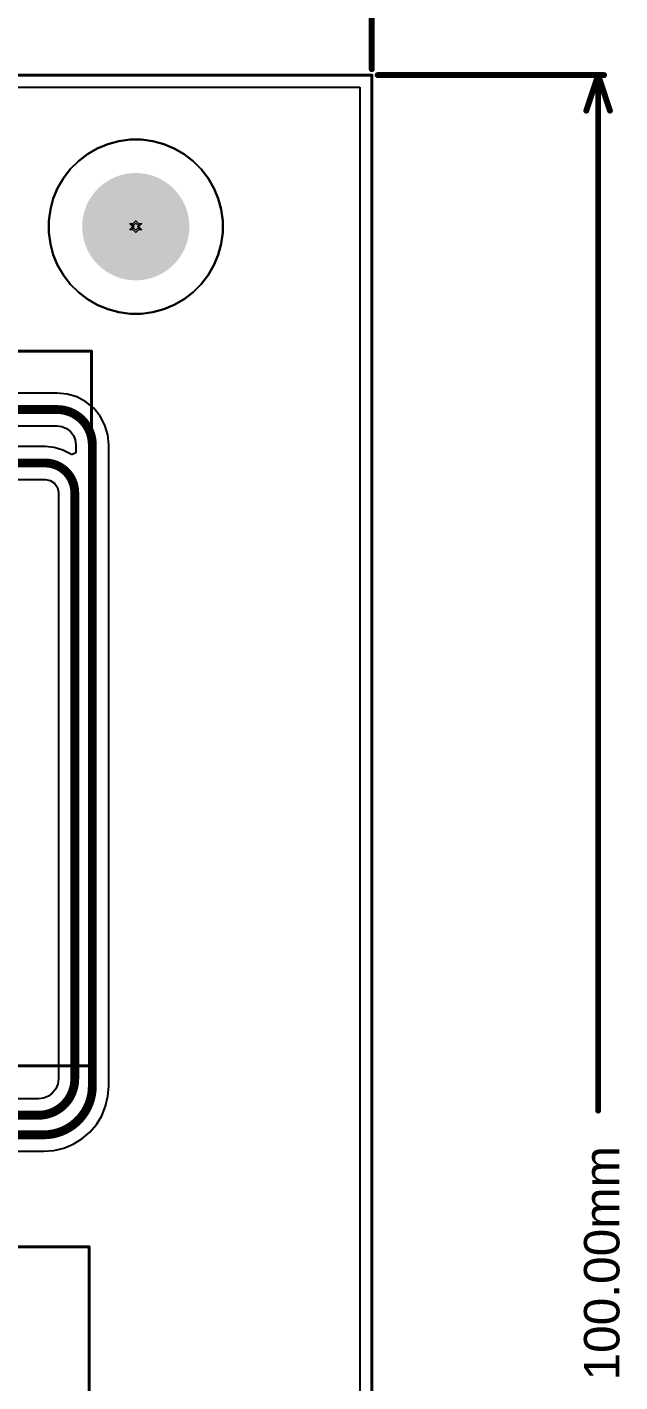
# Model space of a CAD drawing. Header units: inches. Extents: x 0 to 289, y 0 to 168.
# Drawn here: x 130.5 to 155.9, y 43.9 to 102.1 of the extents above; entities that cross this region are included whole.
import ezdxf

# ---------------------------------------------------------------- set-up
doc = ezdxf.new("R2010")
doc.units = ezdxf.units.IN
for name, color, linetype in [('Board Outline', 216, 'Continuous'), ('Bottom Layer', 5, 'Continuous'), ('Bottom Solder', 6, 'Continuous'), ('Dimension', 6, 'Continuous'), ('Drill Drawing', 1, 'Continuous'), ('Multi-Layer', 9, 'Continuous'), ('Pad Holes', 156, 'Continuous'), ('Top Layer', 1, 'Continuous'), ('Top Overlay', 2, 'Continuous'), ('Top Solder', 216, 'Continuous')]:
    doc.layers.add(name, color=color, linetype=linetype)
doc.styles.add('Arial', font='', dxfattribs={"height": 0.2})
doc.styles.get('Arial').set_extended_font_data('Arial')

# ---------------------------------------------------------------- blocks, each defined once
blk = doc.blocks.new('NE8FBV_C5_LED_55')
at = {"layer": 'Bottom Layer'}
h = blk.add_hatch(color=5, dxfattribs=at)
edge = h.paths.add_edge_path()
edge.add_arc((-2.865, -1.36), 0.654, 0, 360)
h = blk.add_hatch(color=5, dxfattribs=at)
edge = h.paths.add_edge_path()
edge.add_arc((-0.325, -1.36), 0.654, 0, 360)
h = blk.add_hatch(color=5, dxfattribs=at)
edge = h.paths.add_edge_path()
edge.add_arc((2.215, -1.36), 0.654, 0, 360)
h = blk.add_hatch(color=5, dxfattribs=at)
edge = h.paths.add_edge_path()
edge.add_arc((4.755, -1.36), 0.654, 0, 360)
h = blk.add_hatch(color=5, dxfattribs=at)
edge = h.paths.add_edge_path()
edge.add_arc((-7.31, -2.63), 0.9, 0, 360)
blk.add_hatch(color=5, dxfattribs=at).paths.add_polyline_path([(-4.789, -3.246), (-3.481, -3.246), (-3.481, -4.554), (-4.789, -4.554)])
h = blk.add_hatch(color=5, dxfattribs=at)
edge = h.paths.add_edge_path()
edge.add_arc((-1.595, -3.9), 0.654, 0, 360)
h = blk.add_hatch(color=5, dxfattribs=at)
edge = h.paths.add_edge_path()
edge.add_arc((0.945, -3.9), 0.654, 0, 360)
h = blk.add_hatch(color=5, dxfattribs=at)
edge = h.paths.add_edge_path()
edge.add_arc((3.485, -3.9), 0.654, 0, 360)
at = {"layer": 'Bottom Solder'}
h = blk.add_hatch(color=6, dxfattribs=at)
edge = h.paths.add_edge_path()
edge.add_arc((4.12, 7.53), 0.102, 0, 360)
h = blk.add_hatch(color=6, dxfattribs=at)
edge = h.paths.add_edge_path()
edge.add_arc((-2.865, -1.36), 0.756, 0, 360)
h = blk.add_hatch(color=6, dxfattribs=at)
edge = h.paths.add_edge_path()
edge.add_arc((-0.325, -1.36), 0.756, 0, 360)
h = blk.add_hatch(color=6, dxfattribs=at)
edge = h.paths.add_edge_path()
edge.add_arc((2.215, -1.36), 0.756, 0, 360)
h = blk.add_hatch(color=6, dxfattribs=at)
edge = h.paths.add_edge_path()
edge.add_arc((4.755, -1.36), 0.756, 0, 360)
h = blk.add_hatch(color=6, dxfattribs=at)
edge = h.paths.add_edge_path()
edge.add_arc((-7.31, -2.63), 1.002, 0, 360)
blk.add_hatch(color=6, dxfattribs=at).paths.add_polyline_path([(-4.891, -3.144), (-3.379, -3.144), (-3.379, -4.656), (-4.891, -4.656)])
h = blk.add_hatch(color=6, dxfattribs=at)
edge = h.paths.add_edge_path()
edge.add_arc((-1.595, -3.9), 0.756, 0, 360)
h = blk.add_hatch(color=6, dxfattribs=at)
edge = h.paths.add_edge_path()
edge.add_arc((0.945, -3.9), 0.756, 0, 360)
h = blk.add_hatch(color=6, dxfattribs=at)
edge = h.paths.add_edge_path()
edge.add_arc((3.485, -3.9), 0.756, 0, 360)
h = blk.add_hatch(color=6, dxfattribs=at)
edge = h.paths.add_edge_path()
edge.add_arc((-2.23, -11.52), 0.102, 0, 360)
at = {"layer": 'Multi-Layer'}
h = blk.add_hatch(color=9, dxfattribs=at)
edge = h.paths.add_edge_path()
edge.add_arc((-2.865, -1.36), 0.654, 0, 360)
h = blk.add_hatch(color=9, dxfattribs=at)
edge = h.paths.add_edge_path()
edge.add_arc((-0.325, -1.36), 0.654, 0, 360)
h = blk.add_hatch(color=9, dxfattribs=at)
edge = h.paths.add_edge_path()
edge.add_arc((2.215, -1.36), 0.654, 0, 360)
h = blk.add_hatch(color=9, dxfattribs=at)
edge = h.paths.add_edge_path()
edge.add_arc((4.755, -1.36), 0.654, 0, 360)
h = blk.add_hatch(color=9, dxfattribs=at)
edge = h.paths.add_edge_path()
edge.add_arc((-7.31, -2.63), 0.9, 0, 360)
blk.add_hatch(color=9, dxfattribs=at).paths.add_polyline_path([(-4.789, -3.246), (-3.481, -3.246), (-3.481, -4.554), (-4.789, -4.554)])
h = blk.add_hatch(color=9, dxfattribs=at)
edge = h.paths.add_edge_path()
edge.add_arc((-1.595, -3.9), 0.654, 0, 360)
h = blk.add_hatch(color=9, dxfattribs=at)
edge = h.paths.add_edge_path()
edge.add_arc((0.945, -3.9), 0.654, 0, 360)
h = blk.add_hatch(color=9, dxfattribs=at)
edge = h.paths.add_edge_path()
edge.add_arc((3.485, -3.9), 0.654, 0, 360)
at = {"layer": 'Pad Holes'}
h = blk.add_hatch(color=7, dxfattribs=at)
edge = h.paths.add_edge_path()
edge.add_arc((4.12, 7.53), 0.8, 0, 360)
h = blk.add_hatch(color=7, dxfattribs=at)
edge = h.paths.add_edge_path()
edge.add_arc((-2.865, -1.36), 0.4, 0, 360)
h = blk.add_hatch(color=7, dxfattribs=at)
edge = h.paths.add_edge_path()
edge.add_arc((-0.325, -1.36), 0.4, 0, 360)
h = blk.add_hatch(color=7, dxfattribs=at)
edge = h.paths.add_edge_path()
edge.add_arc((2.215, -1.36), 0.4, 0, 360)
h = blk.add_hatch(color=7, dxfattribs=at)
edge = h.paths.add_edge_path()
edge.add_arc((4.755, -1.36), 0.4, 0, 360)
h = blk.add_hatch(color=7, dxfattribs=at)
edge = h.paths.add_edge_path()
edge.add_arc((-7.31, -2.63), 0.6, 0, 360)
h = blk.add_hatch(color=7, dxfattribs=at)
edge = h.paths.add_edge_path()
edge.add_arc((-4.135, -3.9), 0.4, 0, 360)
h = blk.add_hatch(color=7, dxfattribs=at)
edge = h.paths.add_edge_path()
edge.add_arc((-1.595, -3.9), 0.4, 0, 360)
h = blk.add_hatch(color=7, dxfattribs=at)
edge = h.paths.add_edge_path()
edge.add_arc((0.945, -3.9), 0.4, 0, 360)
h = blk.add_hatch(color=7, dxfattribs=at)
edge = h.paths.add_edge_path()
edge.add_arc((3.485, -3.9), 0.4, 0, 360)
h = blk.add_hatch(color=7, dxfattribs=at)
edge = h.paths.add_edge_path()
edge.add_arc((-2.23, -11.52), 0.8, 0, 360)
at = {"layer": 'Top Layer'}
h = blk.add_hatch(color=1, dxfattribs=at)
edge = h.paths.add_edge_path()
edge.add_arc((-2.865, -1.36), 0.654, 0, 360)
h = blk.add_hatch(color=1, dxfattribs=at)
edge = h.paths.add_edge_path()
edge.add_arc((-0.325, -1.36), 0.654, 0, 360)
h = blk.add_hatch(color=1, dxfattribs=at)
edge = h.paths.add_edge_path()
edge.add_arc((2.215, -1.36), 0.654, 0, 360)
h = blk.add_hatch(color=1, dxfattribs=at)
edge = h.paths.add_edge_path()
edge.add_arc((4.755, -1.36), 0.654, 0, 360)
h = blk.add_hatch(color=1, dxfattribs=at)
edge = h.paths.add_edge_path()
edge.add_arc((-7.31, -2.63), 0.9, 0, 360)
blk.add_hatch(color=1, dxfattribs=at).paths.add_polyline_path([(-4.789, -3.246), (-3.481, -3.246), (-3.481, -4.554), (-4.789, -4.554)])
h = blk.add_hatch(color=1, dxfattribs=at)
edge = h.paths.add_edge_path()
edge.add_arc((-1.595, -3.9), 0.654, 0, 360)
h = blk.add_hatch(color=1, dxfattribs=at)
edge = h.paths.add_edge_path()
edge.add_arc((0.945, -3.9), 0.654, 0, 360)
h = blk.add_hatch(color=1, dxfattribs=at)
edge = h.paths.add_edge_path()
edge.add_arc((3.485, -3.9), 0.654, 0, 360)
at = {"layer": 'Top Solder'}
h = blk.add_hatch(color=216, dxfattribs=at)
edge = h.paths.add_edge_path()
edge.add_arc((4.12, 7.53), 0.102, 0, 360)
h = blk.add_hatch(color=216, dxfattribs=at)
edge = h.paths.add_edge_path()
edge.add_arc((-2.865, -1.36), 0.756, 0, 360)
h = blk.add_hatch(color=216, dxfattribs=at)
edge = h.paths.add_edge_path()
edge.add_arc((-0.325, -1.36), 0.756, 0, 360)
h = blk.add_hatch(color=216, dxfattribs=at)
edge = h.paths.add_edge_path()
edge.add_arc((2.215, -1.36), 0.756, 0, 360)
h = blk.add_hatch(color=216, dxfattribs=at)
edge = h.paths.add_edge_path()
edge.add_arc((4.755, -1.36), 0.756, 0, 360)
h = blk.add_hatch(color=216, dxfattribs=at)
edge = h.paths.add_edge_path()
edge.add_arc((-7.31, -2.63), 1.002, 0, 360)
blk.add_hatch(color=216, dxfattribs=at).paths.add_polyline_path([(-4.891, -3.144), (-3.379, -3.144), (-3.379, -4.656), (-4.891, -4.656)])
h = blk.add_hatch(color=216, dxfattribs=at)
edge = h.paths.add_edge_path()
edge.add_arc((-1.595, -3.9), 0.756, 0, 360)
h = blk.add_hatch(color=216, dxfattribs=at)
edge = h.paths.add_edge_path()
edge.add_arc((0.945, -3.9), 0.756, 0, 360)
h = blk.add_hatch(color=216, dxfattribs=at)
edge = h.paths.add_edge_path()
edge.add_arc((3.485, -3.9), 0.756, 0, 360)
h = blk.add_hatch(color=216, dxfattribs=at)
edge = h.paths.add_edge_path()
edge.add_arc((-2.23, -11.52), 0.102, 0, 360)
at = {"layer": 'Top Overlay'}
for points in [[(-12.19, 14.021, 0.127, 0.127, 0), (12.91, 14.021, 0.127, 0.127, 0)], [(-12.19, -16.63, 0.127, 0.127, 0), (-12.19, 14.021, 0.127, 0.127, 0)], [(12.91, -16.63, 0.127, 0.127, 0), (12.91, 14.021, 0.127, 0.127, 0)], [(-12.19, -16.63, 0.127, 0.127, 0), (12.91, -16.63, 0.127, 0.127, 0)]]:
    blk.add_lwpolyline(points, format="xyseb", dxfattribs=at)
for points in [[(-12.222, 14.021, 0.0635, 0.0635, 1), (-12.158, 14.021, 0.0635, 0.0635, 1)], [(-12.222, 14.021, 0.0635, 0.0635, 1), (-12.158, 14.021, 0.0635, 0.0635, 1)], [(12.878, 14.021, 0.0635, 0.0635, 1), (12.942, 14.021, 0.0635, 0.0635, 1)], [(12.878, 14.021, 0.0635, 0.0635, 1), (12.942, 14.021, 0.0635, 0.0635, 1)], [(-12.222, -16.63, 0.0635, 0.0635, 1), (-12.158, -16.63, 0.0635, 0.0635, 1)], [(-12.222, -16.63, 0.0635, 0.0635, 1), (-12.158, -16.63, 0.0635, 0.0635, 1)], [(12.878, -16.63, 0.0635, 0.0635, 1), (12.942, -16.63, 0.0635, 0.0635, 1)], [(12.878, -16.63, 0.0635, 0.0635, 1), (12.942, -16.63, 0.0635, 0.0635, 1)]]:
    blk.add_lwpolyline(points, format="xyseb", close=True, dxfattribs=at)
at = {"layer": 'Top Overlay', "style": 'Arial'}
blk.add_text('1', height=1.524, dxfattribs=at).set_placement((-4.491, -5.939))
blk = doc.blocks.new('NC5FBV_B_58')
at = {"layer": 'Bottom Layer'}
h = blk.add_hatch(color=5, dxfattribs=at)
edge = h.paths.add_edge_path()
edge.add_arc((-3.81, 1.27), 1, 0, 360)
h = blk.add_hatch(color=5, dxfattribs=at)
edge = h.paths.add_edge_path()
edge.add_arc((3.81, 0.635), 1, 0, 360)
h = blk.add_hatch(color=5, dxfattribs=at)
edge = h.paths.add_edge_path()
edge.add_arc((-3.175, -2.54), 1, 0, 360)
h = blk.add_hatch(color=5, dxfattribs=at)
edge = h.paths.add_edge_path()
edge.add_arc((3.175, -2.54), 1, 0, 360)
h = blk.add_hatch(color=5, dxfattribs=at)
edge = h.paths.add_edge_path()
edge.add_arc((0, -4.445), 1, 0, 360)
h = blk.add_hatch(color=5, dxfattribs=at)
edge = h.paths.add_edge_path()
edge.add_arc((8.255, -10.16), 1, 0, 360)
at = {"layer": 'Bottom Solder'}
h = blk.add_hatch(color=6, dxfattribs=at)
edge = h.paths.add_edge_path()
edge.add_arc((-3.81, 1.27), 1.102, 0, 360)
h = blk.add_hatch(color=6, dxfattribs=at)
edge = h.paths.add_edge_path()
edge.add_arc((3.81, 0.635), 1.102, 0, 360)
h = blk.add_hatch(color=6, dxfattribs=at)
edge = h.paths.add_edge_path()
edge.add_arc((-3.175, -2.54), 1.102, 0, 360)
h = blk.add_hatch(color=6, dxfattribs=at)
edge = h.paths.add_edge_path()
edge.add_arc((3.175, -2.54), 1.102, 0, 360)
h = blk.add_hatch(color=6, dxfattribs=at)
edge = h.paths.add_edge_path()
edge.add_arc((0, -4.445), 1.102, 0, 360)
h = blk.add_hatch(color=6, dxfattribs=at)
edge = h.paths.add_edge_path()
edge.add_arc((8.255, -10.16), 1.102, 0, 360)
at = {"layer": 'Multi-Layer'}
h = blk.add_hatch(color=9, dxfattribs=at)
edge = h.paths.add_edge_path()
edge.add_arc((-3.81, 1.27), 1, 0, 360)
h = blk.add_hatch(color=9, dxfattribs=at)
edge = h.paths.add_edge_path()
edge.add_arc((3.81, 0.635), 1, 0, 360)
h = blk.add_hatch(color=9, dxfattribs=at)
edge = h.paths.add_edge_path()
edge.add_arc((-3.175, -2.54), 1, 0, 360)
h = blk.add_hatch(color=9, dxfattribs=at)
edge = h.paths.add_edge_path()
edge.add_arc((3.175, -2.54), 1, 0, 360)
h = blk.add_hatch(color=9, dxfattribs=at)
edge = h.paths.add_edge_path()
edge.add_arc((0, -4.445), 1, 0, 360)
h = blk.add_hatch(color=9, dxfattribs=at)
edge = h.paths.add_edge_path()
edge.add_arc((8.255, -10.16), 1, 0, 360)
at = {"layer": 'Pad Holes'}
h = blk.add_hatch(color=7, dxfattribs=at)
edge = h.paths.add_edge_path()
edge.add_arc((-3.81, 1.27), 0.6, 0, 360)
h = blk.add_hatch(color=7, dxfattribs=at)
edge = h.paths.add_edge_path()
edge.add_arc((3.81, 0.635), 0.6, 0, 360)
h = blk.add_hatch(color=7, dxfattribs=at)
edge = h.paths.add_edge_path()
edge.add_arc((-3.175, -2.54), 0.6, 0, 360)
h = blk.add_hatch(color=7, dxfattribs=at)
edge = h.paths.add_edge_path()
edge.add_arc((3.175, -2.54), 0.6, 0, 360)
h = blk.add_hatch(color=7, dxfattribs=at)
edge = h.paths.add_edge_path()
edge.add_arc((0, -4.445), 0.6, 0, 360)
h = blk.add_hatch(color=7, dxfattribs=at)
edge = h.paths.add_edge_path()
edge.add_arc((8.255, -10.16), 0.6, 0, 360)
at = {"layer": 'Top Layer'}
h = blk.add_hatch(color=1, dxfattribs=at)
edge = h.paths.add_edge_path()
edge.add_arc((-3.81, 1.27), 1, 0, 360)
h = blk.add_hatch(color=1, dxfattribs=at)
edge = h.paths.add_edge_path()
edge.add_arc((3.81, 0.635), 1, 0, 360)
h = blk.add_hatch(color=1, dxfattribs=at)
edge = h.paths.add_edge_path()
edge.add_arc((-3.175, -2.54), 1, 0, 360)
h = blk.add_hatch(color=1, dxfattribs=at)
edge = h.paths.add_edge_path()
edge.add_arc((3.175, -2.54), 1, 0, 360)
h = blk.add_hatch(color=1, dxfattribs=at)
edge = h.paths.add_edge_path()
edge.add_arc((0, -4.445), 1, 0, 360)
h = blk.add_hatch(color=1, dxfattribs=at)
edge = h.paths.add_edge_path()
edge.add_arc((8.255, -10.16), 1, 0, 360)
at = {"layer": 'Top Solder'}
h = blk.add_hatch(color=216, dxfattribs=at)
edge = h.paths.add_edge_path()
edge.add_arc((-3.81, 1.27), 1.102, 0, 360)
h = blk.add_hatch(color=216, dxfattribs=at)
edge = h.paths.add_edge_path()
edge.add_arc((3.81, 0.635), 1.102, 0, 360)
h = blk.add_hatch(color=216, dxfattribs=at)
edge = h.paths.add_edge_path()
edge.add_arc((-3.175, -2.54), 1.102, 0, 360)
h = blk.add_hatch(color=216, dxfattribs=at)
edge = h.paths.add_edge_path()
edge.add_arc((3.175, -2.54), 1.102, 0, 360)
h = blk.add_hatch(color=216, dxfattribs=at)
edge = h.paths.add_edge_path()
edge.add_arc((0, -4.445), 1.102, 0, 360)
h = blk.add_hatch(color=216, dxfattribs=at)
edge = h.paths.add_edge_path()
edge.add_arc((8.255, -10.16), 1.102, 0, 360)
at = {"layer": 'Top Overlay'}
for points in [[(-12.5, -14, 0.127, 0.127, 0), (-12.5, 16.635, 0.127, 0.127, 0)], [(-12.5, 16.635, 0.127, 0.127, 0), (12.498, 16.635, 0.127, 0.127, 0)], [(12.498, -14, 0.127, 0.127, 0), (12.498, 16.635, 0.127, 0.127, 0)], [(-12.5, -14, 0.127, 0.127, 0), (12.498, -14, 0.127, 0.127, 0)]]:
    blk.add_lwpolyline(points, format="xyseb", dxfattribs=at)
for points in [[(-12.532, 16.635, 0.0635, 0.0635, 1), (-12.468, 16.635, 0.0635, 0.0635, 1)], [(-12.532, 16.635, 0.0635, 0.0635, 1), (-12.468, 16.635, 0.0635, 0.0635, 1)], [(12.467, 16.635, 0.0635, 0.0635, 1), (12.53, 16.635, 0.0635, 0.0635, 1)], [(12.467, 16.635, 0.0635, 0.0635, 1), (12.53, 16.635, 0.0635, 0.0635, 1)], [(-12.532, -14, 0.0635, 0.0635, 1), (-12.468, -14, 0.0635, 0.0635, 1)], [(-12.532, -14, 0.0635, 0.0635, 1), (-12.468, -14, 0.0635, 0.0635, 1)], [(12.467, -14, 0.0635, 0.0635, 1), (12.53, -14, 0.0635, 0.0635, 1)], [(12.467, -14, 0.0635, 0.0635, 1), (12.53, -14, 0.0635, 0.0635, 1)]]:
    blk.add_lwpolyline(points, format="xyseb", close=True, dxfattribs=at)
at = {"layer": 'Top Overlay', "style": 'Arial'}
for s, p in [('5', (-5.817, 0.703)), ('1', (5.309, 0.203)), ('G', (7.899, -12.607))]:
    blk.add_text(s, height=1.524, rotation=360, dxfattribs=at).set_placement(p)

msp = doc.modelspace()

# ---------------------------------------------------------------- hatches: boundary and pattern name
at = {"layer": 'Bottom Layer'}
h = msp.add_hatch(color=5, dxfattribs=at)
edge = h.paths.add_edge_path()
edge.add_arc((135.135, 93.5), 2.2, 0, 360)
at = {"layer": 'Bottom Solder'}
h = msp.add_hatch(color=6, dxfattribs=at)
edge = h.paths.add_edge_path()
edge.add_arc((135.135, 93.5), 2.302, 0, 360)
at = {"layer": 'Multi-Layer'}
h = msp.add_hatch(color=9, dxfattribs=at)
edge = h.paths.add_edge_path()
edge.add_arc((135.135, 93.5), 2.2, 0, 360)
at = {"layer": 'Pad Holes'}
h = msp.add_hatch(color=7, dxfattribs=at)
edge = h.paths.add_edge_path()
edge.add_arc((135.135, 93.5), 1.7, 0, 360)
at = {"layer": 'Top Layer'}
h = msp.add_hatch(color=1, dxfattribs=at)
edge = h.paths.add_edge_path()
edge.add_arc((135.135, 93.5), 2.2, 0, 360)
at = {"layer": 'Top Solder'}
h = msp.add_hatch(color=216, dxfattribs=at)
edge = h.paths.add_edge_path()
edge.add_arc((135.135, 93.5), 2.302, 0, 360)

# ---------------------------------------------------------------- linework, layer by layer
at = {"layer": 'Board Outline'}
for points in [[(0, 100, 0.127, 0.127, 0), (145.27, 100, 0.127, 0.127, 0)], [(145.27, 0, 0.127, 0.127, 0), (145.27, 100, 0.127, 0.127, 0)]]:
    msp.add_lwpolyline(points, format="xyseb", dxfattribs=at)
msp.add_lwpolyline([(145.238, 100, 0.0635, 0.0635, 1), (145.302, 100, 0.0635, 0.0635, 1)], format="xyseb", close=True, dxfattribs=at)
msp.add_lwpolyline([(145.238, 100, 0.0635, 0.0635, 1), (145.302, 100, 0.0635, 0.0635, 1)], format="xyseb", close=True, dxfattribs=at)
at = {"layer": 'Bottom Layer'}
for p, q in [((0.518, 99.482), (144.752, 99.482)), ((144.752, 99.482), (144.752, 0.518)), ((134.405, 97.169), (133.933, 97.042)), ((134.89, 97.233), (134.405, 97.169)), ((135.38, 97.233), (134.89, 97.233)), ((135.865, 97.169), (135.38, 97.233)), ((136.337, 97.042), (135.865, 97.169)), ((133.057, 96.61), (132.669, 96.312)), ((133.48, 96.855), (133.057, 96.61)), ((133.933, 97.042), (133.48, 96.855)), ((136.79, 96.855), (136.337, 97.042)), ((137.213, 96.61), (136.79, 96.855)), ((137.601, 96.312), (137.213, 96.61)), ((132.323, 95.966), (132.025, 95.578)), ((132.669, 96.312), (132.323, 95.966)), ((137.947, 95.966), (137.601, 96.312)), ((138.245, 95.578), (137.947, 95.966)), ((132.025, 95.578), (131.78, 95.155)), ((138.49, 95.155), (138.245, 95.578)), ((131.78, 95.155), (131.593, 94.702)), ((138.677, 94.702), (138.49, 95.155)), ((131.466, 94.23), (131.402, 93.745)), ((131.593, 94.702), (131.466, 94.23)), ((138.804, 94.23), (138.677, 94.702)), ((138.868, 93.745), (138.804, 94.23)), ((131.402, 93.745), (131.402, 93.255)), ((138.868, 93.255), (138.868, 93.745)), ((131.402, 93.255), (131.466, 92.77)), ((138.804, 92.77), (138.868, 93.255)), ((131.466, 92.77), (131.593, 92.298)), ((138.677, 92.298), (138.804, 92.77)), ((131.593, 92.298), (131.78, 91.845)), ((131.78, 91.845), (132.025, 91.422)), ((138.245, 91.422), (138.49, 91.845)), ((138.49, 91.845), (138.677, 92.298)), ((132.025, 91.422), (132.323, 91.034)), ((137.947, 91.034), (138.245, 91.422)), ((132.323, 91.034), (132.669, 90.688)), ((132.669, 90.688), (133.057, 90.39)), ((137.213, 90.39), (137.601, 90.688)), ((137.601, 90.688), (137.947, 91.034)), ((133.057, 90.39), (133.48, 90.145)), ((133.48, 90.145), (133.933, 89.958)), ((136.337, 89.958), (136.79, 90.145)), ((136.79, 90.145), (137.213, 90.39)), ((133.933, 89.958), (134.405, 89.831)), ((134.405, 89.831), (134.89, 89.767)), ((134.89, 89.767), (135.38, 89.767)), ((135.38, 89.767), (135.865, 89.831)), ((135.865, 89.831), (136.337, 89.958))]:
    msp.add_line(p, q, dxfattribs=at)
at = {"layer": 'Dimension'}
for points in [[(145.27, 100.254, 0.254, 0.254, 0), (145.27, 111.531, 0.254, 0.254, 0)], [(145.524, 100, 0.254, 0.254, 0), (155.245, 100, 0.254, 0.254, 0)], [(154.483, 98.476, 0.254, 0.254, 0), (154.991, 100, 0.254, 0.254, 0)], [(154.991, 55.586, 0.254, 0.254, 0), (154.991, 100, 0.254, 0.254, 0)], [(154.991, 100, 0.254, 0.254, 0), (155.499, 98.476, 0.254, 0.254, 0)]]:
    msp.add_lwpolyline(points, format="xyseb", dxfattribs=at)
for points in [[(145.206, 100.254, 0.127, 0.127, 1), (145.333, 100.254, 0.127, 0.127, 1)], [(145.46, 100, 0.127, 0.127, 1), (145.587, 100, 0.127, 0.127, 1)], [(154.927, 100, 0.127, 0.127, 1), (155.054, 100, 0.127, 0.127, 1)], [(154.927, 100, 0.127, 0.127, 1), (155.054, 100, 0.127, 0.127, 1)], [(154.927, 100, 0.127, 0.127, 1), (155.054, 100, 0.127, 0.127, 1)], [(155.181, 100, 0.127, 0.127, 1), (155.308, 100, 0.127, 0.127, 1)], [(154.419, 98.476, 0.127, 0.127, 1), (154.546, 98.476, 0.127, 0.127, 1)], [(155.435, 98.476, 0.127, 0.127, 1), (155.562, 98.476, 0.127, 0.127, 1)], [(154.927, 55.586, 0.127, 0.127, 1), (155.054, 55.586, 0.127, 0.127, 1)]]:
    msp.add_lwpolyline(points, format="xyseb", close=True, dxfattribs=at)
at = {"layer": 'Drill Drawing'}
for points in [[(134.881, 93.627, 0.0508, 0.0508, 0), (135.008, 93.5, 0.0508, 0.0508, 0)], [(134.881, 93.627, 0.0508, 0.0508, 0), (135.008, 93.627, 0.0508, 0.0508, 0)], [(134.983, 93.576, 0.0508, 0.0508, 0), (135.059, 93.5, 0.0508, 0.0508, 0)], [(134.983, 93.576, 0.0508, 0.0508, 0), (135.059, 93.576, 0.0508, 0.0508, 0)], [(135.008, 93.627, 0.0508, 0.0508, 0), (135.135, 93.754, 0.0508, 0.0508, 0)], [(135.059, 93.576, 0.0508, 0.0508, 0), (135.135, 93.652, 0.0508, 0.0508, 0)], [(135.135, 93.754, 0.0508, 0.0508, 0), (135.262, 93.627, 0.0508, 0.0508, 0)], [(135.135, 93.652, 0.0508, 0.0508, 0), (135.211, 93.576, 0.0508, 0.0508, 0)], [(135.211, 93.576, 0.0508, 0.0508, 0), (135.287, 93.576, 0.0508, 0.0508, 0)], [(135.211, 93.5, 0.0508, 0.0508, 0), (135.287, 93.576, 0.0508, 0.0508, 0)], [(135.262, 93.627, 0.0508, 0.0508, 0), (135.389, 93.627, 0.0508, 0.0508, 0)], [(135.262, 93.5, 0.0508, 0.0508, 0), (135.389, 93.627, 0.0508, 0.0508, 0)], [(134.881, 93.373, 0.0508, 0.0508, 0), (135.008, 93.5, 0.0508, 0.0508, 0)], [(134.881, 93.373, 0.0508, 0.0508, 0), (135.008, 93.373, 0.0508, 0.0508, 0)], [(134.983, 93.424, 0.0508, 0.0508, 0), (135.059, 93.5, 0.0508, 0.0508, 0)], [(134.983, 93.424, 0.0508, 0.0508, 0), (135.059, 93.424, 0.0508, 0.0508, 0)], [(135.008, 93.373, 0.0508, 0.0508, 0), (135.135, 93.246, 0.0508, 0.0508, 0)], [(135.059, 93.424, 0.0508, 0.0508, 0), (135.135, 93.348, 0.0508, 0.0508, 0)], [(135.135, 93.348, 0.0508, 0.0508, 0), (135.211, 93.424, 0.0508, 0.0508, 0)], [(135.135, 93.246, 0.0508, 0.0508, 0), (135.262, 93.373, 0.0508, 0.0508, 0)], [(135.211, 93.5, 0.0508, 0.0508, 0), (135.287, 93.424, 0.0508, 0.0508, 0)], [(135.211, 93.424, 0.0508, 0.0508, 0), (135.287, 93.424, 0.0508, 0.0508, 0)], [(135.262, 93.5, 0.0508, 0.0508, 0), (135.389, 93.373, 0.0508, 0.0508, 0)], [(135.262, 93.373, 0.0508, 0.0508, 0), (135.389, 93.373, 0.0508, 0.0508, 0)]]:
    msp.add_lwpolyline(points, format="xyseb", dxfattribs=at)
for points in [[(134.868, 93.627, 0.0254, 0.0254, 1), (134.894, 93.627, 0.0254, 0.0254, 1)], [(134.868, 93.627, 0.0254, 0.0254, 1), (134.894, 93.627, 0.0254, 0.0254, 1)], [(134.97, 93.576, 0.0254, 0.0254, 1), (134.995, 93.576, 0.0254, 0.0254, 1)], [(134.97, 93.576, 0.0254, 0.0254, 1), (134.995, 93.576, 0.0254, 0.0254, 1)], [(134.995, 93.627, 0.0254, 0.0254, 1), (135.021, 93.627, 0.0254, 0.0254, 1)], [(134.995, 93.627, 0.0254, 0.0254, 1), (135.021, 93.627, 0.0254, 0.0254, 1)], [(135.046, 93.576, 0.0254, 0.0254, 1), (135.072, 93.576, 0.0254, 0.0254, 1)], [(135.046, 93.576, 0.0254, 0.0254, 1), (135.072, 93.576, 0.0254, 0.0254, 1)], [(135.122, 93.754, 0.0254, 0.0254, 1), (135.148, 93.754, 0.0254, 0.0254, 1)], [(135.122, 93.754, 0.0254, 0.0254, 1), (135.148, 93.754, 0.0254, 0.0254, 1)], [(135.122, 93.652, 0.0254, 0.0254, 1), (135.148, 93.652, 0.0254, 0.0254, 1)], [(135.122, 93.652, 0.0254, 0.0254, 1), (135.148, 93.652, 0.0254, 0.0254, 1)], [(135.199, 93.576, 0.0254, 0.0254, 1), (135.224, 93.576, 0.0254, 0.0254, 1)], [(135.199, 93.576, 0.0254, 0.0254, 1), (135.224, 93.576, 0.0254, 0.0254, 1)], [(135.249, 93.627, 0.0254, 0.0254, 1), (135.275, 93.627, 0.0254, 0.0254, 1)], [(135.249, 93.627, 0.0254, 0.0254, 1), (135.275, 93.627, 0.0254, 0.0254, 1)], [(135.275, 93.576, 0.0254, 0.0254, 1), (135.3, 93.576, 0.0254, 0.0254, 1)], [(135.275, 93.576, 0.0254, 0.0254, 1), (135.3, 93.576, 0.0254, 0.0254, 1)], [(135.376, 93.627, 0.0254, 0.0254, 1), (135.402, 93.627, 0.0254, 0.0254, 1)], [(135.376, 93.627, 0.0254, 0.0254, 1), (135.402, 93.627, 0.0254, 0.0254, 1)], [(134.868, 93.373, 0.0254, 0.0254, 1), (134.894, 93.373, 0.0254, 0.0254, 1)], [(134.868, 93.373, 0.0254, 0.0254, 1), (134.894, 93.373, 0.0254, 0.0254, 1)], [(134.97, 93.424, 0.0254, 0.0254, 1), (134.995, 93.424, 0.0254, 0.0254, 1)], [(134.97, 93.424, 0.0254, 0.0254, 1), (134.995, 93.424, 0.0254, 0.0254, 1)], [(134.995, 93.5, 0.0254, 0.0254, 1), (135.021, 93.5, 0.0254, 0.0254, 1)], [(134.995, 93.5, 0.0254, 0.0254, 1), (135.021, 93.5, 0.0254, 0.0254, 1)], [(134.995, 93.373, 0.0254, 0.0254, 1), (135.021, 93.373, 0.0254, 0.0254, 1)], [(134.995, 93.373, 0.0254, 0.0254, 1), (135.021, 93.373, 0.0254, 0.0254, 1)], [(135.046, 93.5, 0.0254, 0.0254, 1), (135.072, 93.5, 0.0254, 0.0254, 1)], [(135.046, 93.5, 0.0254, 0.0254, 1), (135.072, 93.5, 0.0254, 0.0254, 1)], [(135.046, 93.424, 0.0254, 0.0254, 1), (135.072, 93.424, 0.0254, 0.0254, 1)], [(135.046, 93.424, 0.0254, 0.0254, 1), (135.072, 93.424, 0.0254, 0.0254, 1)], [(135.122, 93.348, 0.0254, 0.0254, 1), (135.148, 93.348, 0.0254, 0.0254, 1)], [(135.122, 93.348, 0.0254, 0.0254, 1), (135.148, 93.348, 0.0254, 0.0254, 1)], [(135.122, 93.246, 0.0254, 0.0254, 1), (135.148, 93.246, 0.0254, 0.0254, 1)], [(135.122, 93.246, 0.0254, 0.0254, 1), (135.148, 93.246, 0.0254, 0.0254, 1)], [(135.199, 93.5, 0.0254, 0.0254, 1), (135.224, 93.5, 0.0254, 0.0254, 1)], [(135.199, 93.5, 0.0254, 0.0254, 1), (135.224, 93.5, 0.0254, 0.0254, 1)], [(135.199, 93.424, 0.0254, 0.0254, 1), (135.224, 93.424, 0.0254, 0.0254, 1)], [(135.199, 93.424, 0.0254, 0.0254, 1), (135.224, 93.424, 0.0254, 0.0254, 1)], [(135.249, 93.5, 0.0254, 0.0254, 1), (135.275, 93.5, 0.0254, 0.0254, 1)], [(135.249, 93.5, 0.0254, 0.0254, 1), (135.275, 93.5, 0.0254, 0.0254, 1)], [(135.249, 93.373, 0.0254, 0.0254, 1), (135.275, 93.373, 0.0254, 0.0254, 1)], [(135.249, 93.373, 0.0254, 0.0254, 1), (135.275, 93.373, 0.0254, 0.0254, 1)], [(135.275, 93.424, 0.0254, 0.0254, 1), (135.3, 93.424, 0.0254, 0.0254, 1)], [(135.275, 93.424, 0.0254, 0.0254, 1), (135.3, 93.424, 0.0254, 0.0254, 1)], [(135.376, 93.373, 0.0254, 0.0254, 1), (135.402, 93.373, 0.0254, 0.0254, 1)], [(135.376, 93.373, 0.0254, 0.0254, 1), (135.402, 93.373, 0.0254, 0.0254, 1)]]:
    msp.add_lwpolyline(points, format="xyseb", close=True, dxfattribs=at)
at = {"layer": 'Multi-Layer'}
for p, q in [((133.933, 97.042), (134.405, 97.169)), ((134.405, 97.169), (134.89, 97.233)), ((134.89, 97.233), (135.135, 97.233)), ((135.135, 97.233), (135.38, 97.233)), ((135.38, 97.233), (135.865, 97.169)), ((135.865, 97.169), (136.337, 97.042)), ((132.669, 96.312), (133.057, 96.61)), ((133.057, 96.61), (133.48, 96.855)), ((133.48, 96.855), (133.933, 97.042)), ((136.337, 97.042), (136.79, 96.855)), ((136.79, 96.855), (137.213, 96.61)), ((137.213, 96.61), (137.601, 96.312)), ((132.025, 95.578), (132.323, 95.966)), ((132.323, 95.966), (132.669, 96.312)), ((137.601, 96.312), (137.947, 95.966)), ((137.947, 95.966), (138.245, 95.578)), ((131.78, 95.155), (132.025, 95.578)), ((138.245, 95.578), (138.49, 95.155)), ((131.593, 94.702), (131.78, 95.155)), ((138.49, 95.155), (138.677, 94.702)), ((131.402, 93.745), (131.466, 94.23)), ((131.466, 94.23), (131.593, 94.702)), ((138.677, 94.702), (138.804, 94.23)), ((138.804, 94.23), (138.868, 93.745)), ((131.402, 93.5), (131.402, 93.745)), ((138.868, 93.745), (138.868, 93.5)), ((131.402, 93.255), (131.402, 93.5)), ((131.466, 92.77), (131.402, 93.255)), ((138.868, 93.255), (138.804, 92.77)), ((138.868, 93.5), (138.868, 93.255)), ((131.593, 92.298), (131.466, 92.77)), ((138.804, 92.77), (138.677, 92.298)), ((131.78, 91.845), (131.593, 92.298)), ((132.025, 91.422), (131.78, 91.845)), ((138.49, 91.845), (138.245, 91.422)), ((138.677, 92.298), (138.49, 91.845)), ((132.323, 91.034), (132.025, 91.422)), ((138.245, 91.422), (137.947, 91.034)), ((132.669, 90.688), (132.323, 91.034)), ((133.057, 90.39), (132.669, 90.688)), ((137.601, 90.688), (137.213, 90.39)), ((137.947, 91.034), (137.601, 90.688)), ((133.48, 90.145), (133.057, 90.39)), ((133.933, 89.958), (133.48, 90.145)), ((136.79, 90.145), (136.337, 89.958)), ((137.213, 90.39), (136.79, 90.145)), ((134.405, 89.831), (133.933, 89.958)), ((134.89, 89.767), (134.405, 89.831)), ((135.135, 89.767), (134.89, 89.767)), ((135.135, 89.767), (135.135, 89.767)), ((135.38, 89.767), (135.135, 89.767)), ((135.865, 89.831), (135.38, 89.767)), ((136.337, 89.958), (135.865, 89.831))]:
    msp.add_line(p, q, dxfattribs=at)
at = {"layer": 'Top Layer'}
for p, q in [((0.518, 99.482), (144.752, 99.482)), ((144.752, 99.482), (144.752, 0.518)), ((134.405, 97.169), (133.933, 97.042)), ((134.89, 97.233), (134.405, 97.169)), ((135.38, 97.233), (134.89, 97.233)), ((135.865, 97.169), (135.38, 97.233)), ((136.337, 97.042), (135.865, 97.169)), ((133.057, 96.61), (132.669, 96.312)), ((133.48, 96.855), (133.057, 96.61)), ((133.933, 97.042), (133.48, 96.855)), ((136.79, 96.855), (136.337, 97.042)), ((137.213, 96.61), (136.79, 96.855)), ((137.601, 96.312), (137.213, 96.61)), ((132.323, 95.966), (132.025, 95.578)), ((132.669, 96.312), (132.323, 95.966)), ((137.947, 95.966), (137.601, 96.312)), ((138.245, 95.578), (137.947, 95.966)), ((132.025, 95.578), (131.78, 95.155)), ((138.49, 95.155), (138.245, 95.578)), ((131.78, 95.155), (131.593, 94.702)), ((138.677, 94.702), (138.49, 95.155)), ((131.466, 94.23), (131.402, 93.745)), ((131.593, 94.702), (131.466, 94.23)), ((138.804, 94.23), (138.677, 94.702)), ((138.868, 93.745), (138.804, 94.23)), ((131.402, 93.745), (131.402, 93.255)), ((138.868, 93.255), (138.868, 93.745)), ((131.402, 93.255), (131.466, 92.77)), ((138.804, 92.77), (138.868, 93.255)), ((131.466, 92.77), (131.593, 92.298)), ((138.677, 92.298), (138.804, 92.77)), ((131.593, 92.298), (131.78, 91.845)), ((131.78, 91.845), (132.025, 91.422)), ((138.245, 91.422), (138.49, 91.845)), ((138.49, 91.845), (138.677, 92.298)), ((132.025, 91.422), (132.323, 91.034)), ((137.947, 91.034), (138.245, 91.422)), ((132.323, 91.034), (132.669, 90.688)), ((132.669, 90.688), (133.057, 90.39)), ((137.213, 90.39), (137.601, 90.688)), ((137.601, 90.688), (137.947, 91.034)), ((133.057, 90.39), (133.48, 90.145)), ((133.48, 90.145), (133.933, 89.958)), ((136.337, 89.958), (136.79, 90.145)), ((136.79, 90.145), (137.213, 90.39)), ((133.933, 89.958), (134.405, 89.831)), ((134.405, 89.831), (134.89, 89.767)), ((134.89, 89.767), (135.38, 89.767)), ((135.38, 89.767), (135.865, 89.831)), ((135.865, 89.831), (136.337, 89.958)), ((131.756, 86.36), (129.96, 86.36)), ((132.19, 86.322), (131.756, 86.364)), ((131.756, 86.364), (131.756, 86.36)), ((132.606, 86.195), (132.19, 86.322)), ((132.991, 85.99), (132.606, 86.195)), ((133.327, 85.713), (132.991, 85.99)), ((133.604, 85.377), (133.327, 85.713)), ((129.96, 84.95), (131.756, 84.95)), ((131.756, 84.95), (131.757, 84.951)), ((131.757, 84.951), (131.965, 84.923)), ((131.965, 84.923), (132.16, 84.842)), ((132.16, 84.842), (132.328, 84.714)), ((133.809, 84.992), (133.604, 85.377)), ((133.935, 84.576), (133.809, 84.992)), ((132.328, 84.714), (132.456, 84.546)), ((132.456, 84.546), (132.537, 84.351)), ((132.537, 84.351), (132.564, 84.143)), ((133.978, 84.142), (133.935, 84.576)), ((131.244, 84.067), (113.122, 84.067)), ((131.63, 84.033), (131.244, 84.071)), ((131.244, 84.071), (131.244, 84.067)), ((132.001, 83.92), (131.63, 84.033)), ((132.343, 83.737), (132.001, 83.92)), ((132.381, 83.707), (132.343, 83.737)), ((132.564, 83.794), (132.381, 83.707)), ((132.564, 84.143), (132.564, 84.142)), ((132.564, 84.142), (132.564, 83.794)), ((133.973, 56.638), (133.973, 84.142)), ((133.973, 84.142), (133.978, 84.142)), ((125.216, 82.658), (131.244, 82.658)), ((131.244, 82.658), (131.257, 82.66)), ((131.257, 82.66), (131.462, 82.619)), ((131.462, 82.619), (131.647, 82.496)), ((131.647, 82.496), (131.771, 82.311)), ((131.771, 82.311), (131.812, 82.106)), ((131.812, 82.106), (131.81, 82.093)), ((131.81, 82.093), (131.81, 56.947)), ((131.696, 56.518), (131.56, 56.341)), ((131.781, 56.725), (131.696, 56.518)), ((131.81, 56.944), (131.781, 56.725)), ((131.81, 56.947), (131.81, 56.944)), ((133.942, 56.2), (133.976, 56.638)), ((133.976, 56.638), (133.973, 56.638)), ((130.954, 56.091), (99.468, 56.091)), ((130.956, 56.09), (130.954, 56.091)), ((131.176, 56.119), (130.956, 56.09)), ((131.382, 56.205), (131.176, 56.119)), ((131.56, 56.341), (131.382, 56.205)), ((133.839, 55.773), (133.942, 56.2)), ((133.442, 54.994), (133.671, 55.368)), ((133.671, 55.368), (133.839, 55.773)), ((132.823, 54.375), (133.157, 54.66)), ((133.157, 54.66), (133.442, 54.994)), ((132.043, 53.977), (132.449, 54.145)), ((132.449, 54.145), (132.823, 54.375)), ((67.475, 53.843), (131.179, 53.843)), ((131.179, 53.84), (131.616, 53.875)), ((131.179, 53.843), (131.179, 53.84)), ((131.616, 53.875), (132.043, 53.977))]:
    msp.add_line(p, q, dxfattribs=at)
for points in [[(128.9, 85.655, 0.381, 0.381, 0), (131.756, 85.655, 0.381, 0.381, 0)], [(131.756, 85.655, 0.381, 0.381, -0.414214), (133.269, 84.142, 0.381, 0.381, 0)], [(133.269, 56.638, 0.381, 0.381, 0), (133.269, 84.142, 0.381, 0.381, 0)], [(113.122, 83.363, 0.381, 0.381, 0), (131.244, 83.363, 0.381, 0.381, 0)], [(131.244, 83.363, 0.381, 0.381, -0.414214), (132.514, 82.093, 0.381, 0.381, 0)], [(132.514, 56.947, 0.381, 0.381, 0), (132.514, 82.093, 0.381, 0.381, 0)], [(132.514, 56.947, 0.381, 0.381, -0.414214), (130.954, 55.386, 0.381, 0.381, 0)], [(133.269, 56.638, 0.381, 0.381, -0.414214), (131.179, 54.547, 0.381, 0.381, 0)], [(67.726, 55.386, 0.381, 0.381, 0), (130.954, 55.386, 0.381, 0.381, 0)], [(67.475, 54.547, 0.381, 0.381, 0), (131.179, 54.547, 0.381, 0.381, 0)]]:
    msp.add_lwpolyline(points, format="xyseb", dxfattribs=at)
for points in [[(131.661, 85.655, 0.191, 0.191, 1), (131.851, 85.655, 0.191, 0.191, 1)], [(131.661, 85.655, 0.191, 0.191, 1), (131.851, 85.655, 0.191, 0.191, 1)], [(133.174, 84.142, 0.191, 0.191, 1), (133.364, 84.142, 0.191, 0.191, 1)], [(133.174, 84.142, 0.191, 0.191, 1), (133.364, 84.142, 0.191, 0.191, 1)], [(131.149, 83.363, 0.191, 0.191, 1), (131.34, 83.363, 0.191, 0.191, 1)], [(131.149, 83.363, 0.191, 0.191, 1), (131.34, 83.363, 0.191, 0.191, 1)], [(132.419, 82.093, 0.191, 0.191, 1), (132.61, 82.093, 0.191, 0.191, 1)], [(132.419, 82.093, 0.191, 0.191, 1), (132.61, 82.093, 0.191, 0.191, 1)], [(132.419, 56.947, 0.191, 0.191, 1), (132.61, 56.947, 0.191, 0.191, 1)], [(132.419, 56.947, 0.191, 0.191, 1), (132.61, 56.947, 0.191, 0.191, 1)], [(133.174, 56.638, 0.191, 0.191, 1), (133.364, 56.638, 0.191, 0.191, 1)], [(133.174, 56.638, 0.191, 0.191, 1), (133.364, 56.638, 0.191, 0.191, 1)], [(130.859, 55.386, 0.191, 0.191, 1), (131.049, 55.386, 0.191, 0.191, 1)], [(130.859, 55.386, 0.191, 0.191, 1), (131.049, 55.386, 0.191, 0.191, 1)], [(131.083, 54.547, 0.191, 0.191, 1), (131.274, 54.547, 0.191, 0.191, 1)], [(131.083, 54.547, 0.191, 0.191, 1), (131.274, 54.547, 0.191, 0.191, 1)]]:
    msp.add_lwpolyline(points, format="xyseb", close=True, dxfattribs=at)

# ---------------------------------------------------------------- block references
for name, p in [('NE8FBV_C5_LED_55', (120.32, 74.135)), ('NC5FBV_B_58', (120.63, 33.11))]:
    msp.add_blockref(name, p)

# ---------------------------------------------------------------- texts
at = {"layer": 'Dimension', "style": 'Arial'}
msp.add_text('100.00mm', height=1.524, rotation=90, dxfattribs=at).set_placement((155.905, 44.007))

doc.saveas('drawing.dxf')
